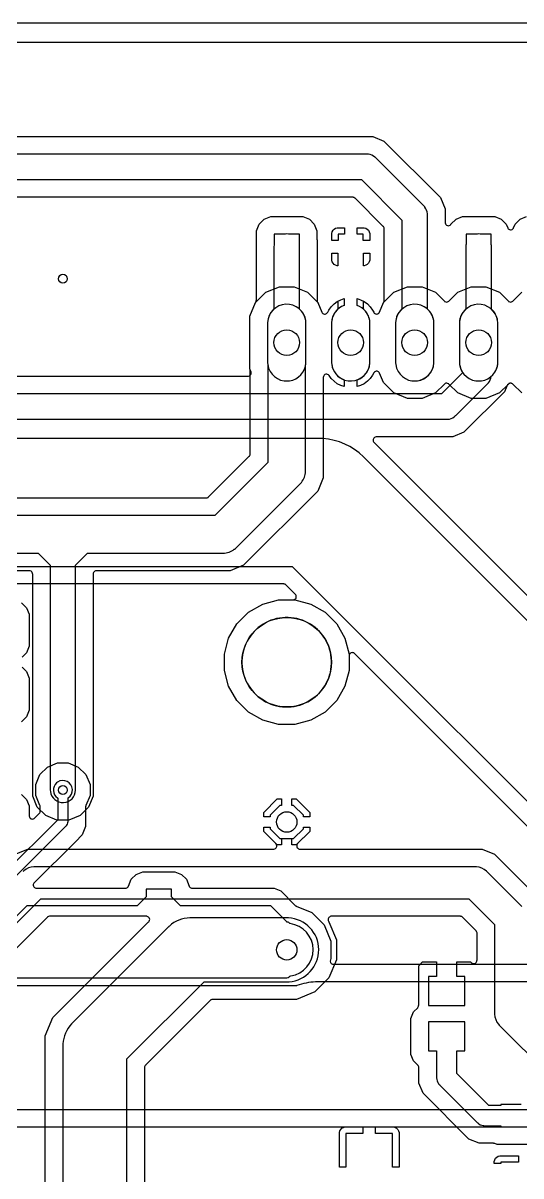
# Model space of a CAD drawing. Header units: millimetres. Extents: x 0 to 160, y -1 to 70.
# Drawn here: x 80.97 to 100.74, y 24.03 to 69.85 of the extents above; entities that cross this region are included whole.
import ezdxf

# ---------------------------------------------------------------- set-up
doc = ezdxf.new("R2010")
doc.units = ezdxf.units.MM

msp = doc.modelspace()

# ---------------------------------------------------------------- linework, layer by layer
at = {"layer": '16_copper'}
for points in [[(144.406, 69.074), (15.614, 69.074)], [(69.215, 48.26), (91.658, 48.26), (104.884, 35.034)], [(80.907, 46.813), (81.103, 46.617), (81.21, 46.359), (81.21, 45.081), (81.103, 44.823), (80.933, 44.653)], [(80.933, 44.247), (81.103, 44.077), (81.21, 43.819), (81.21, 42.541), (81.103, 42.283), (80.907, 42.087)], [(77.47, 26.67), (119.598, 26.67)], [(119.255, 25.97), (77.078, 25.97)]]:
    msp.add_lwpolyline(points, dxfattribs=at)
for points in [[(35.955, 65.343), (94.855, 65.343), (95.299, 65.159), (97.544, 62.914), (97.728, 62.47), (97.728, 61.919), (97.728, 61.916), (97.728, 61.912, 0.646371), (97.956, 61.842), (97.96, 61.849), (97.962, 61.852), (98.163, 62.053), (98.421, 62.16), (98.775, 62.16), (98.784, 62.161), (98.792, 62.161), (98.797, 62.162), (98.803, 62.163), (98.816, 62.168), (98.818, 62.168), (99.302, 62.168), (99.305, 62.167), (99.313, 62.164), (99.317, 62.164), (99.323, 62.162), (99.337, 62.161), (99.345, 62.16), (99.699, 62.16), (99.957, 62.053), (100.153, 61.857), (100.213, 61.714), (100.216, 61.708), (100.218, 61.702, 0.562235), (100.434, 61.691), (100.44, 61.698), (100.444, 61.707), (100.447, 61.714), (100.507, 61.857), (100.703, 62.053), (100.961, 62.16)], [(36.405, 63.627), (94.405, 63.627), (96.012, 62.02), (96.012, 58.481), (96.008, 58.477, 0.198913), (95.758, 57.949), (95.758, 56.351), (95.765, 56.276, 0.906347), (97.282, 56.351), (97.282, 57.949), (97.275, 58.024, 0.173516), (97.032, 58.477), (97.028, 58.481), (97.028, 62.23), (97.027, 62.251), (97.026, 62.273, 0.139564), (96.928, 62.533), (96.924, 62.537), (96.92, 62.544), (96.882, 62.586), (96.88, 62.588), (96.879, 62.589), (94.974, 64.494), (94.958, 64.508), (94.943, 64.523, 0.139562), (94.689, 64.638), (94.684, 64.638), (94.676, 64.639), (94.62, 64.643), (94.617, 64.643), (94.615, 64.643), (36.195, 64.643)], [(80.563, 55.818), (89.904, 55.818), (89.913, 55.819), (89.923, 55.819, 0.409211), (90.029, 55.962), (90.028, 55.966), (90.028, 55.971), (90.023, 55.986), (90.021, 55.994), (89.978, 56.097), (89.978, 58.203), (90.201, 58.741), (90.202, 58.742, 0.11143), (90.228, 58.792), (90.229, 58.799), (90.231, 58.809), (90.231, 58.818), (90.232, 58.824), (90.232, 61.202), (90.233, 61.205), (90.236, 61.213), (90.236, 61.217), (90.238, 61.223), (90.239, 61.237), (90.24, 61.245), (90.24, 61.599), (90.347, 61.857), (90.543, 62.053), (90.801, 62.16), (91.155, 62.16), (91.164, 62.161), (91.172, 62.161), (91.177, 62.162), (91.183, 62.163), (91.196, 62.168), (91.198, 62.168), (91.682, 62.168), (91.685, 62.167), (91.693, 62.164), (91.697, 62.164), (91.703, 62.162), (91.717, 62.161), (91.725, 62.16), (92.079, 62.16), (92.337, 62.053), (92.533, 61.857), (92.64, 61.599), (92.64, 61.245), (92.641, 61.236), (92.641, 61.228), (92.642, 61.223), (92.643, 61.217), (92.648, 61.204), (92.648, 61.202), (92.648, 58.824), (92.649, 58.819), (92.648, 58.813, 0.103642), (92.665, 58.76), (92.67, 58.754), (92.675, 58.746), (92.679, 58.742), (92.835, 58.364), (92.836, 58.363), (92.836, 58.362, 0.545515), (93.047, 58.328), (93.051, 58.335), (93.062, 58.349), (93.064, 58.353), (93.066, 58.355), (93.111, 58.444), (93.205, 58.574), (93.318, 58.687), (93.448, 58.781), (93.472, 58.793), (93.472, 58.481), (93.468, 58.477, 0.198913), (93.218, 57.949), (93.218, 56.351), (93.225, 56.276, 0.906347), (94.742, 56.351), (94.742, 57.949), (94.735, 58.024, 0.173516), (94.492, 58.477), (94.488, 58.481), (94.488, 58.793), (94.512, 58.781), (94.642, 58.687), (94.755, 58.574), (94.849, 58.444), (94.894, 58.355), (94.895, 58.354), (94.896, 58.353, 0.545515), (95.109, 58.336), (95.112, 58.343), (95.122, 58.358), (95.123, 58.361), (95.125, 58.364), (95.281, 58.741), (95.282, 58.742, 0.11143), (95.308, 58.792), (95.309, 58.799), (95.311, 58.809), (95.311, 58.818), (95.312, 58.824), (95.312, 61.677), (95.311, 61.682), (95.312, 61.688, 0.111436), (95.295, 61.741), (95.29, 61.747), (95.285, 61.755), (95.279, 61.762), (95.275, 61.767), (94.152, 62.89), (94.148, 62.893), (94.144, 62.897, 0.11143), (94.094, 62.923), (94.087, 62.924), (94.077, 62.926), (94.068, 62.926), (94.062, 62.927), (36.748, 62.927)], [(80.01, 54.102), (97.79, 54.102), (97.811, 54.103), (97.833, 54.104, 0.139564), (98.093, 54.202), (98.097, 54.206), (98.104, 54.21), (98.146, 54.248), (98.148, 54.25), (98.149, 54.251), (99.419, 55.521), (99.433, 55.537), (99.448, 55.552, 0.139562), (99.563, 55.806), (99.563, 55.811), (99.564, 55.816), (99.572, 55.823), (99.625, 55.876, 0.173517), (99.822, 56.351), (99.822, 57.949), (99.815, 58.024, 0.173516), (99.572, 58.477), (99.568, 58.481), (99.568, 60.96), (99.565, 61.016), (99.56, 61.045), (99.56, 61.46), (99.146, 61.46), (99.125, 61.464, 0.055524), (99.013, 61.466), (98.974, 61.46), (98.56, 61.46), (98.56, 61.047), (98.557, 61.034), (98.552, 60.96), (98.552, 58.481), (98.548, 58.477, 0.198913), (98.298, 57.949), (98.298, 56.351), (98.305, 56.276, 0.098491), (98.406, 55.996), (98.426, 55.965), (97.58, 55.118), (80.22, 55.118)], [(100.772, 55.149), (100.42, 55.501), (100.41, 55.509), (100.4, 55.517, 0.230158), (100.29, 55.531), (100.278, 55.526), (100.266, 55.52), (100.265, 55.52), (100.264, 55.519), (100.242, 55.502), (100.241, 55.501), (100.24, 55.501), (100.207, 55.468, 0.034126), (100.196, 55.455), (100.193, 55.45), (100.19, 55.446), (100.184, 55.433), (100.18, 55.426), (100.084, 55.196), (98.474, 53.586), (98.03, 53.402), (94.997, 53.402), (94.99, 53.401), (94.984, 53.401, 0.562221), (94.891, 53.206), (94.895, 53.198), (94.902, 53.191), (94.907, 53.185), (107.985, 40.107)], [(107.732, 39.37), (94.506, 52.596), (94.483, 52.618, 0.178595), (92.878, 53.334), (92.854, 53.335), (92.815, 53.338), (92.736, 53.339), (92.71, 53.34), (77.47, 53.34)], [(104.076, 34.852), (94.135, 44.793), (94.13, 44.797), (94.125, 44.802, 0.562197), (93.921, 44.729), (93.919, 44.721), (93.919, 44.711), (93.918, 44.703), (93.918, 44.124), (93.749, 43.494), (93.423, 42.928), (92.962, 42.467), (92.396, 42.141), (91.766, 41.972), (91.114, 41.972), (90.484, 42.141), (89.918, 42.467), (89.457, 42.928), (89.131, 43.494), (88.962, 44.124), (88.962, 44.776), (89.131, 45.406), (89.457, 45.972), (89.918, 46.433), (90.484, 46.759), (91.114, 46.928), (91.693, 46.928), (91.7, 46.929), (91.706, 46.929, 0.562221), (91.799, 47.124), (91.795, 47.132), (91.788, 47.139), (91.783, 47.145), (91.405, 47.523), (91.401, 47.526), (91.397, 47.53, 0.11143), (91.348, 47.556), (91.34, 47.557), (91.33, 47.559), (91.322, 47.559), (91.315, 47.56), (80.045, 47.56)], [(80.907, 39.193), (81.103, 38.997), (81.21, 38.739), (81.21, 38.344), (81.211, 38.337), (81.211, 38.331, 0.562221), (81.406, 38.238), (81.414, 38.243), (81.421, 38.25), (81.427, 38.254), (81.61, 38.437), (81.613, 38.441), (81.617, 38.445, 0.11143), (81.643, 38.495), (81.644, 38.502), (81.646, 38.512), (81.646, 38.52), (81.647, 38.527), (81.647, 38.708), (81.646, 38.716), (81.646, 38.725), (81.644, 38.73), (81.644, 38.736), (81.639, 38.749), (81.637, 38.756), (81.472, 39.156), (81.472, 39.584), (81.636, 39.981), (81.939, 40.284), (82.336, 40.448), (82.764, 40.448), (83.161, 40.284), (83.464, 39.981), (83.628, 39.584), (83.628, 39.156), (83.463, 38.756), (83.46, 38.748), (83.457, 38.74), (83.457, 38.735), (83.455, 38.729), (83.454, 38.716), (83.453, 38.708), (83.453, 37.92), (83.316, 37.588), (83.044, 37.316), (81.41, 35.683), (81.406, 35.678), (81.402, 35.673, 0.562197), (81.474, 35.47), (81.483, 35.467), (81.493, 35.467), (81.5, 35.466), (85.035, 35.466), (85.037, 35.466), (85.039, 35.466, 0.225672), (85.136, 35.517), (85.14, 35.523), (85.148, 35.537), (85.15, 35.541), (85.152, 35.545), (85.267, 35.822), (85.463, 36.018), (85.721, 36.125), (86.999, 36.125), (87.257, 36.018), (87.453, 35.822), (87.568, 35.545), (87.569, 35.543), (87.57, 35.541, 0.225666), (87.653, 35.47), (87.661, 35.469), (87.677, 35.467), (87.682, 35.467), (87.685, 35.466), (90.944, 35.466), (91.202, 35.36), (91.776, 34.786), (91.782, 34.78), (91.789, 34.774), (91.793, 34.772), (91.798, 34.768), (91.81, 34.762), (91.817, 34.758), (92.431, 34.504), (92.924, 34.011), (93.19, 33.368), (93.19, 32.672), (93.171, 32.626, 0.454784), (93.256, 32.454), (93.26, 32.454), (93.264, 32.452), (93.28, 32.451), (93.288, 32.45), (121.077, 32.45)], [(80.51, 35.773), (82.694, 37.956), (82.7, 37.964), (82.707, 37.971, 0.132344), (82.751, 38.068), (82.751, 38.076, 0.018059), (82.752, 38.091), (82.753, 38.1), (82.753, 39.051), (82.761, 39.055, 1), (82.339, 39.685), (82.3, 39.655, 0.493145), (82.339, 39.055), (82.347, 39.051), (82.347, 38.184), (80.223, 36.06)], [(71.438, 31.908), (91.44, 31.908), (91.44, 31.909, -0.000044), (91.44, 31.909), (91.44, 31.909, 0.165134), (91.533, 31.947), (91.556, 31.968), (91.562, 31.978), (91.601, 31.982, 0.865977), (91.579, 34.061), (91.563, 34.062), (91.545, 34.083), (91.521, 34.102, 0.101643), (91.463, 34.123), (91.44, 34.124), (91.44, 34.131), (91.44, 34.131), (91.44, 34.132), (90.805, 34.767), (90.805, 34.767), (90.805, 34.767), (87.225, 34.767), (86.86, 35.132), (86.86, 35.425), (85.86, 35.425), (85.86, 35.132), (85.495, 34.767), (81.121, 34.767), (81.121, 34.767), (81.121, 34.767), (80.327, 33.973)], [(120.65, 31.75), (92.71, 31.75), (92.584, 31.747, 0.074547), (91.846, 31.598), (91.827, 31.591), (70.238, 31.591)]]:
    msp.add_lwpolyline(points, format="xyb", dxfattribs=at)
msp.add_lwpolyline([(91.552, 55.633, 0.357806), (92.202, 56.351), (92.202, 57.949), (92.195, 58.024, 0.173516), (91.952, 58.477), (91.948, 58.481), (91.948, 60.96), (91.945, 61.016), (91.94, 61.045), (91.94, 61.46), (91.526, 61.46), (91.505, 61.464, 0.055524), (91.393, 61.466), (91.354, 61.46), (90.94, 61.46), (90.94, 61.047), (90.937, 61.034), (90.932, 60.96), (90.932, 58.481), (90.928, 58.477, 0.198913), (90.678, 57.949), (90.678, 56.351), (90.685, 56.276, 0.385742), (91.477, 55.626)], format="xyb", close=True, dxfattribs=at)
for points in [[(93.226, 61.21), (93.226, 61.493), (93.243, 61.558), (93.277, 61.616), (93.324, 61.663), (93.382, 61.697), (93.447, 61.714), (93.73, 61.714), (93.73, 61.46), (93.48, 61.46), (93.48, 61.21)], [(94.48, 61.21), (94.48, 61.46), (94.23, 61.46), (94.23, 61.714), (94.513, 61.714), (94.578, 61.697), (94.636, 61.663), (94.683, 61.616), (94.717, 61.558), (94.734, 61.493), (94.734, 61.21)], [(93.447, 60.206), (93.382, 60.223), (93.324, 60.257), (93.277, 60.304), (93.243, 60.362), (93.226, 60.427), (93.226, 60.71), (93.472, 60.71), (93.472, 60.206)], [(94.488, 60.206), (94.488, 60.71), (94.734, 60.71), (94.734, 60.427), (94.717, 60.362), (94.683, 60.304), (94.636, 60.257), (94.578, 60.223), (94.513, 60.206)], [(90.526, 38.303), (90.526, 38.479), (91.061, 39.014), (91.237, 39.014), (91.237, 38.76), (91.166, 38.76), (90.78, 38.374), (90.78, 38.303)], [(92.1, 38.303), (92.1, 38.374), (91.714, 38.76), (91.643, 38.76), (91.643, 39.014), (91.819, 39.014), (92.354, 38.479), (92.354, 38.303)], [(91.061, 37.186), (90.526, 37.721), (90.526, 37.897), (90.78, 37.897), (90.78, 37.826), (91.166, 37.44), (91.237, 37.44), (91.237, 37.186)], [(91.643, 37.186), (91.643, 37.44), (91.714, 37.44), (92.1, 37.826), (92.1, 37.897), (92.354, 37.897), (92.354, 37.721), (91.819, 37.186)]]:
    msp.add_lwpolyline(points, close=True, dxfattribs=at)
at = {"layer": '1_copper'}
msp.add_lwpolyline([(144.406, 69.074), (15.614, 69.074)], dxfattribs=at)
for points in [[(46.067, 50.98), (88.247, 50.98), (88.252, 50.981), (88.258, 50.98, 0.111436), (88.311, 50.997), (88.317, 51.002), (88.325, 51.007), (88.331, 51.013), (88.337, 51.017), (89.953, 52.633), (89.956, 52.638), (89.96, 52.641, 0.11143), (89.986, 52.691), (89.987, 52.698), (89.989, 52.708), (89.989, 52.717), (89.99, 52.723), (89.99, 56.043), (89.989, 56.052), (89.989, 56.06), (89.988, 56.065), (89.987, 56.071), (89.982, 56.084), (89.98, 56.092), (89.978, 56.097), (89.978, 58.203), (90.201, 58.74), (90.612, 59.151), (91.149, 59.374), (91.731, 59.374), (92.268, 59.151), (92.679, 58.74), (92.835, 58.364), (92.836, 58.363), (92.836, 58.362, 0.545518), (93.047, 58.328), (93.051, 58.335), (93.062, 58.349), (93.064, 58.353), (93.066, 58.355), (93.111, 58.444), (93.205, 58.574), (93.318, 58.687), (93.448, 58.781), (93.59, 58.854), (93.726, 58.898), (93.726, 58.631), (93.723, 58.63, 0.303347), (93.218, 57.949), (93.218, 56.351), (93.225, 56.276, 0.276738), (93.723, 55.67), (93.726, 55.669), (93.726, 55.402), (93.59, 55.446), (93.448, 55.519), (93.318, 55.613), (93.205, 55.726), (93.12, 55.844), (93.119, 55.844), (93.119, 55.844), (93.118, 55.845), (93.118, 55.845), (93.117, 55.847, 0.619838), (92.894, 55.801), (92.894, 55.797), (92.894, 55.797), (92.893, 55.792), (92.89, 55.778), (92.891, 55.773), (92.89, 55.769), (92.89, 55.769), (92.89, 55.769), (92.89, 51.782), (92.669, 51.249), (89.721, 48.301), (89.188, 48.08), (83.877, 48.08), (83.864, 48.079), (83.851, 48.077, 0.284783), (83.754, 47.985), (83.754, 47.984), (83.754, 47.983), (83.75, 47.955), (83.75, 47.954), (83.75, 47.953), (83.75, 39.131), (83.567, 38.69), (83.23, 38.353), (82.789, 38.17), (82.311, 38.17), (81.87, 38.353), (81.533, 38.69), (81.35, 39.131), (81.35, 47.953), (81.349, 47.966), (81.347, 47.979, 0.284783), (81.255, 48.076), (81.254, 48.076), (81.253, 48.076), (81.225, 48.08), (81.224, 48.08), (81.223, 48.08), (47.008, 48.08)], [(100.772, 55.149), (100.42, 55.501), (100.41, 55.509), (100.4, 55.517, 0.284788), (100.266, 55.52), (100.265, 55.52), (100.264, 55.519), (100.242, 55.502), (100.241, 55.501), (100.24, 55.501), (99.888, 55.149), (99.351, 54.926), (98.769, 54.926), (98.232, 55.149), (97.88, 55.501), (97.87, 55.509), (97.86, 55.517, 0.284788), (97.726, 55.52), (97.725, 55.52), (97.724, 55.519), (97.702, 55.502), (97.701, 55.501), (97.7, 55.501), (97.348, 55.149), (96.811, 54.926), (96.229, 54.926), (95.692, 55.149), (95.281, 55.56), (95.125, 55.936), (95.124, 55.937), (95.124, 55.938, 0.545515), (94.913, 55.972), (94.909, 55.965), (94.898, 55.951), (94.896, 55.947), (94.894, 55.945), (94.849, 55.856), (94.755, 55.726), (94.642, 55.613), (94.512, 55.519), (94.37, 55.446), (94.234, 55.402), (94.234, 55.669), (94.237, 55.67, 0.303347), (94.742, 56.351), (94.742, 57.949), (94.735, 58.024, 0.276738), (94.237, 58.63), (94.234, 58.631), (94.234, 58.898), (94.37, 58.854), (94.512, 58.781), (94.642, 58.687), (94.755, 58.574), (94.849, 58.444), (94.894, 58.355), (94.895, 58.354), (94.896, 58.353, 0.545515), (95.109, 58.336), (95.112, 58.343), (95.122, 58.358), (95.123, 58.361), (95.125, 58.364), (95.281, 58.74), (95.692, 59.151), (96.229, 59.374), (96.811, 59.374), (97.348, 59.151), (97.7, 58.799), (97.71, 58.791), (97.72, 58.783, 0.284788), (97.854, 58.78), (97.855, 58.78), (97.856, 58.781), (97.878, 58.798), (97.879, 58.799), (97.88, 58.799), (98.232, 59.151), (98.769, 59.374), (99.351, 59.374), (99.888, 59.151), (100.24, 58.799), (100.25, 58.791), (100.26, 58.783, 0.284788), (100.394, 58.78), (100.395, 58.78), (100.396, 58.781), (100.418, 58.798), (100.419, 58.799), (100.42, 58.799), (100.772, 59.151)], [(46.666, 48.78), (81.57, 48.78), (82.05, 48.3), (82.05, 39.37), (82.053, 39.314, 0.945597), (83.05, 39.37), (83.05, 48.3), (83.53, 48.78), (88.9, 48.78), (88.907, 48.78), (88.913, 48.78, 0.161139), (89.358, 48.936), (89.368, 48.945), (89.4, 48.971), (89.42, 48.991), (89.43, 49), (91.97, 51.54), (91.975, 51.545), (91.98, 51.549, 0.16114), (92.184, 51.974), (92.185, 51.987), (92.189, 52.029), (92.189, 52.056), (92.19, 52.07), (92.19, 56.253), (92.195, 56.276), (92.202, 56.351), (92.202, 57.949), (92.195, 58.024, 0.906347), (90.678, 57.949), (90.678, 56.351), (90.685, 56.276), (90.69, 56.253), (90.69, 52.381), (88.589, 50.28), (46.355, 50.28)], [(80.661, 36.819), (81.151, 37.022), (90.918, 37.022), (90.925, 37.023), (90.931, 37.023, 0.562221), (91.024, 37.218), (91.019, 37.226), (91.012, 37.233), (91.008, 37.239), (90.526, 37.721), (90.526, 37.897), (90.78, 37.897), (90.78, 37.826), (91.166, 37.44), (91.714, 37.44), (92.1, 37.826), (92.1, 37.897), (92.354, 37.897), (92.354, 37.721), (91.872, 37.239), (91.868, 37.234), (91.863, 37.229, 0.562197), (91.936, 37.025), (91.944, 37.023), (91.955, 37.023), (91.962, 37.022), (99.199, 37.022), (99.689, 36.819), (101.462, 35.046)], [(100.779, 34.739), (99.382, 36.136), (99.376, 36.141), (99.371, 36.147, 0.1754), (98.975, 36.321), (98.933, 36.322), (81.417, 36.322), (81.409, 36.322), (81.401, 36.322, 0.1754), (80.998, 36.165), (80.968, 36.136)], [(74.178, 27.55), (81.68, 35.052), (98.67, 35.052), (99.695, 34.027), (99.695, 30.48), (99.695, 30.472), (99.695, 30.464, 0.1754), (99.852, 30.061), (99.881, 30.031), (101.835, 28.077)], [(81.85, 20.523), (81.85, 29.602), (82.15, 30.326), (85.942, 34.118), (85.942, 34.118), (85.959, 34.135, 0.596407), (85.895, 34.349), (85.887, 34.351), (85.877, 34.351), (85.869, 34.352), (82.023, 34.352), (82.017, 34.351), (82.012, 34.352, 0.111436), (81.958, 34.335), (81.953, 34.33), (81.944, 34.325), (81.938, 34.319), (81.933, 34.315), (75.06, 27.442)], [(85.09, 21.4), (85.09, 28.684), (88.156, 31.75), (91.44, 31.75), (91.529, 31.753, 0.939415), (91.51, 34.288), (91.44, 34.29), (87.63, 34.29), (87.612, 34.289), (87.593, 34.289, 0.177209), (86.782, 33.966), (86.757, 33.941), (86.744, 33.93), (86.739, 33.925), (86.732, 33.918), (82.922, 30.108), (82.909, 30.095), (82.896, 30.082, 0.177209), (82.552, 29.28), (82.551, 29.244), (82.55, 29.227), (82.55, 29.22), (82.55, 29.21), (82.55, 19.05)], [(101.934, 25.281), (99.796, 25.281), (99.701, 25.32), (99.692, 25.323), (99.684, 25.326), (99.68, 25.326), (99.674, 25.328), (99.66, 25.329), (99.652, 25.33), (99.081, 25.33), (98.677, 25.497), (96.857, 27.317), (96.69, 27.721), (96.69, 28.337), (96.689, 28.343), (96.69, 28.348, 0.111436), (96.673, 28.402), (96.668, 28.407), (96.663, 28.416), (96.657, 28.422), (96.653, 28.427), (96.472, 28.608), (96.365, 28.866), (96.365, 30.294), (96.472, 30.552), (96.642, 30.721), (96.645, 30.726), (96.649, 30.729, 0.11143), (96.675, 30.779), (96.675, 30.786), (96.678, 30.796), (96.678, 30.805), (96.679, 30.811), (96.679, 32.385), (96.837, 32.544), (97.39, 32.544), (97.39, 31.955), (97.065, 31.955), (97.065, 30.805), (98.515, 30.805), (98.515, 31.955), (98.19, 31.955), (98.19, 32.544), (98.743, 32.544), (98.778, 32.508, 0.5964), (98.992, 32.572), (98.994, 32.581), (98.994, 32.591), (98.995, 32.598), (98.995, 33.684), (98.994, 33.69), (98.995, 33.695, 0.111436), (98.978, 33.749), (98.973, 33.754), (98.968, 33.763), (98.962, 33.769), (98.958, 33.774), (98.417, 34.315), (98.413, 34.318), (98.409, 34.322, 0.11143), (98.36, 34.348), (98.352, 34.349), (98.343, 34.351), (98.334, 34.351), (98.327, 34.352), (93.201, 34.352), (93.194, 34.351), (93.188, 34.351, 0.472339), (93.095, 34.156), (93.099, 34.148), (93.106, 34.141), (93.11, 34.136), (93.41, 33.412), (93.41, 32.628), (93.11, 31.904), (92.556, 31.35), (91.832, 31.05), (88.499, 31.05), (88.493, 31.049), (88.488, 31.05, 0.111436), (88.434, 31.033), (88.429, 31.028), (88.42, 31.023), (88.414, 31.017), (88.409, 31.013), (85.827, 28.431), (85.824, 28.427), (85.82, 28.423, 0.11143), (85.794, 28.374), (85.793, 28.366), (85.791, 28.357), (85.791, 28.348), (85.79, 28.341), (85.79, 21.743)], [(100.748, 26.879), (99.935, 26.879), (99.935, 26.83), (99.466, 26.83), (98.19, 28.106), (98.19, 29.005), (98.515, 29.005), (98.515, 30.155), (97.065, 30.155), (97.065, 29.005), (97.39, 29.005), (97.39, 27.94), (97.39, 27.936), (97.39, 27.932, 0.157561), (97.47, 27.7), (97.48, 27.689), (97.497, 27.667), (97.503, 27.662), (97.507, 27.657), (99.017, 26.147), (99.02, 26.145), (99.023, 26.142, 0.157561), (99.244, 26.034), (99.259, 26.033), (99.286, 26.03), (99.294, 26.03), (99.3, 26.03), (99.935, 26.03), (99.935, 25.981), (101.795, 25.981)]]:
    msp.add_lwpolyline(points, format="xyb", dxfattribs=at)
for points in [[(96.632, 55.633, 0.357806), (97.282, 56.351), (97.282, 57.949), (97.275, 58.024, 0.906347), (95.758, 57.949), (95.758, 56.351), (95.765, 56.276, 0.385742), (96.557, 55.626)], [(99.172, 55.633, 0.357806), (99.822, 56.351), (99.822, 57.949), (99.815, 58.024, 0.906347), (98.298, 57.949), (98.298, 56.351), (98.305, 56.276, 0.385742), (99.097, 55.626)]]:
    msp.add_lwpolyline(points, format="xyb", close=True, dxfattribs=at)
for points in [[(91.114, 41.972), (90.484, 42.141), (89.918, 42.467), (89.457, 42.928), (89.131, 43.494), (88.962, 44.124), (88.962, 44.776), (89.131, 45.406), (89.457, 45.972), (89.918, 46.433), (90.484, 46.759), (91.114, 46.928), (91.766, 46.928), (92.396, 46.759), (92.962, 46.433), (93.423, 45.972), (93.749, 45.406), (93.918, 44.776), (93.918, 44.124), (93.749, 43.494), (93.423, 42.928), (92.962, 42.467), (92.396, 42.141), (91.766, 41.972)], [(90.526, 38.303), (90.526, 38.479), (91.061, 39.014), (91.237, 39.014), (91.237, 38.76), (91.166, 38.76), (90.78, 38.374), (90.78, 38.303)], [(92.1, 38.303), (92.1, 38.374), (91.714, 38.76), (91.643, 38.76), (91.643, 39.014), (91.819, 39.014), (92.354, 38.479), (92.354, 38.303)], [(93.531, 24.384), (93.531, 25.758), (93.548, 25.823), (93.582, 25.881), (93.629, 25.928), (93.687, 25.961), (93.751, 25.979), (94.461, 25.979), (94.461, 25.725), (93.785, 25.725), (93.785, 24.384)], [(95.645, 24.384), (95.645, 25.725), (94.969, 25.725), (94.969, 25.979), (95.679, 25.979), (95.743, 25.961), (95.801, 25.928), (95.848, 25.881), (95.882, 25.823), (95.899, 25.758), (95.899, 24.384)], [(99.681, 24.53), (99.681, 24.612), (99.698, 24.677), (99.732, 24.735), (99.779, 24.782), (99.837, 24.816), (99.901, 24.833), (100.641, 24.833), (100.641, 24.579), (99.935, 24.579), (99.935, 24.53)]]:
    msp.add_lwpolyline(points, close=True, dxfattribs=at)
at = {"layer": 'drills_NPTH'}
msp.add_circle((91.44, 44.45), 1.778, dxfattribs=at)
at = {"layer": 'drills_PTH'}
for centre, radius in [((91.44, 57.15), 0.508), ((93.98, 57.15), 0.508), ((96.52, 57.15), 0.508), ((99.06, 57.15), 0.508), ((91.44, 38.1), 0.406), ((91.44, 33.02), 0.406)]:
    msp.add_circle(centre, radius, dxfattribs=at)
at = {"layer": 'drills_via_1_16'}
for centre in [(82.55, 59.69), (82.55, 39.37)]:
    msp.add_circle(centre, 0.175, dxfattribs=at)
at = {"layer": 'holes'}
msp.add_lwpolyline([(93.218, 44.508), (93.21, 44.624), (93.195, 44.74), (93.172, 44.854), (93.142, 44.966), (93.105, 45.077), (93.06, 45.184), (93.009, 45.289), (92.951, 45.389), (92.886, 45.486), (92.815, 45.579), (92.738, 45.666), (92.656, 45.748), (92.569, 45.825), (92.476, 45.896), (92.379, 45.961), (92.279, 46.019), (92.174, 46.07), (92.067, 46.115), (91.956, 46.152), (91.844, 46.182), (91.73, 46.205), (91.614, 46.22), (91.498, 46.228), (91.382, 46.228), (91.266, 46.22), (91.15, 46.205), (91.036, 46.182), (90.924, 46.152), (90.813, 46.115), (90.706, 46.07), (90.601, 46.019), (90.501, 45.961), (90.404, 45.896), (90.311, 45.825), (90.224, 45.748), (90.142, 45.666), (90.065, 45.579), (89.994, 45.486), (89.929, 45.389), (89.871, 45.289), (89.82, 45.184), (89.775, 45.077), (89.738, 44.966), (89.708, 44.854), (89.685, 44.74), (89.67, 44.624), (89.662, 44.508), (89.662, 44.392), (89.67, 44.276), (89.685, 44.16), (89.708, 44.046), (89.738, 43.934), (89.775, 43.823), (89.82, 43.716), (89.871, 43.611), (89.929, 43.511), (89.994, 43.414), (90.065, 43.321), (90.142, 43.234), (90.224, 43.152), (90.311, 43.075), (90.404, 43.004), (90.501, 42.939), (90.601, 42.881), (90.706, 42.83), (90.813, 42.785), (90.924, 42.748), (91.036, 42.718), (91.15, 42.695), (91.266, 42.68), (91.382, 42.672), (91.498, 42.672), (91.614, 42.68), (91.73, 42.695), (91.844, 42.718), (91.956, 42.748), (92.067, 42.785), (92.174, 42.83), (92.279, 42.881), (92.379, 42.939), (92.476, 43.004), (92.569, 43.075), (92.656, 43.152), (92.738, 43.234), (92.815, 43.321), (92.886, 43.414), (92.951, 43.511), (93.009, 43.611), (93.06, 43.716), (93.105, 43.823), (93.142, 43.934), (93.172, 44.046), (93.195, 44.16), (93.21, 44.276), (93.218, 44.392), (93.218, 44.508)], close=True, dxfattribs=at)
at = {"layer": 'outline'}
msp.add_lwpolyline([(144.78, 69.85), (15.24, 69.85)], dxfattribs=at)

doc.saveas('drawing.dxf')
